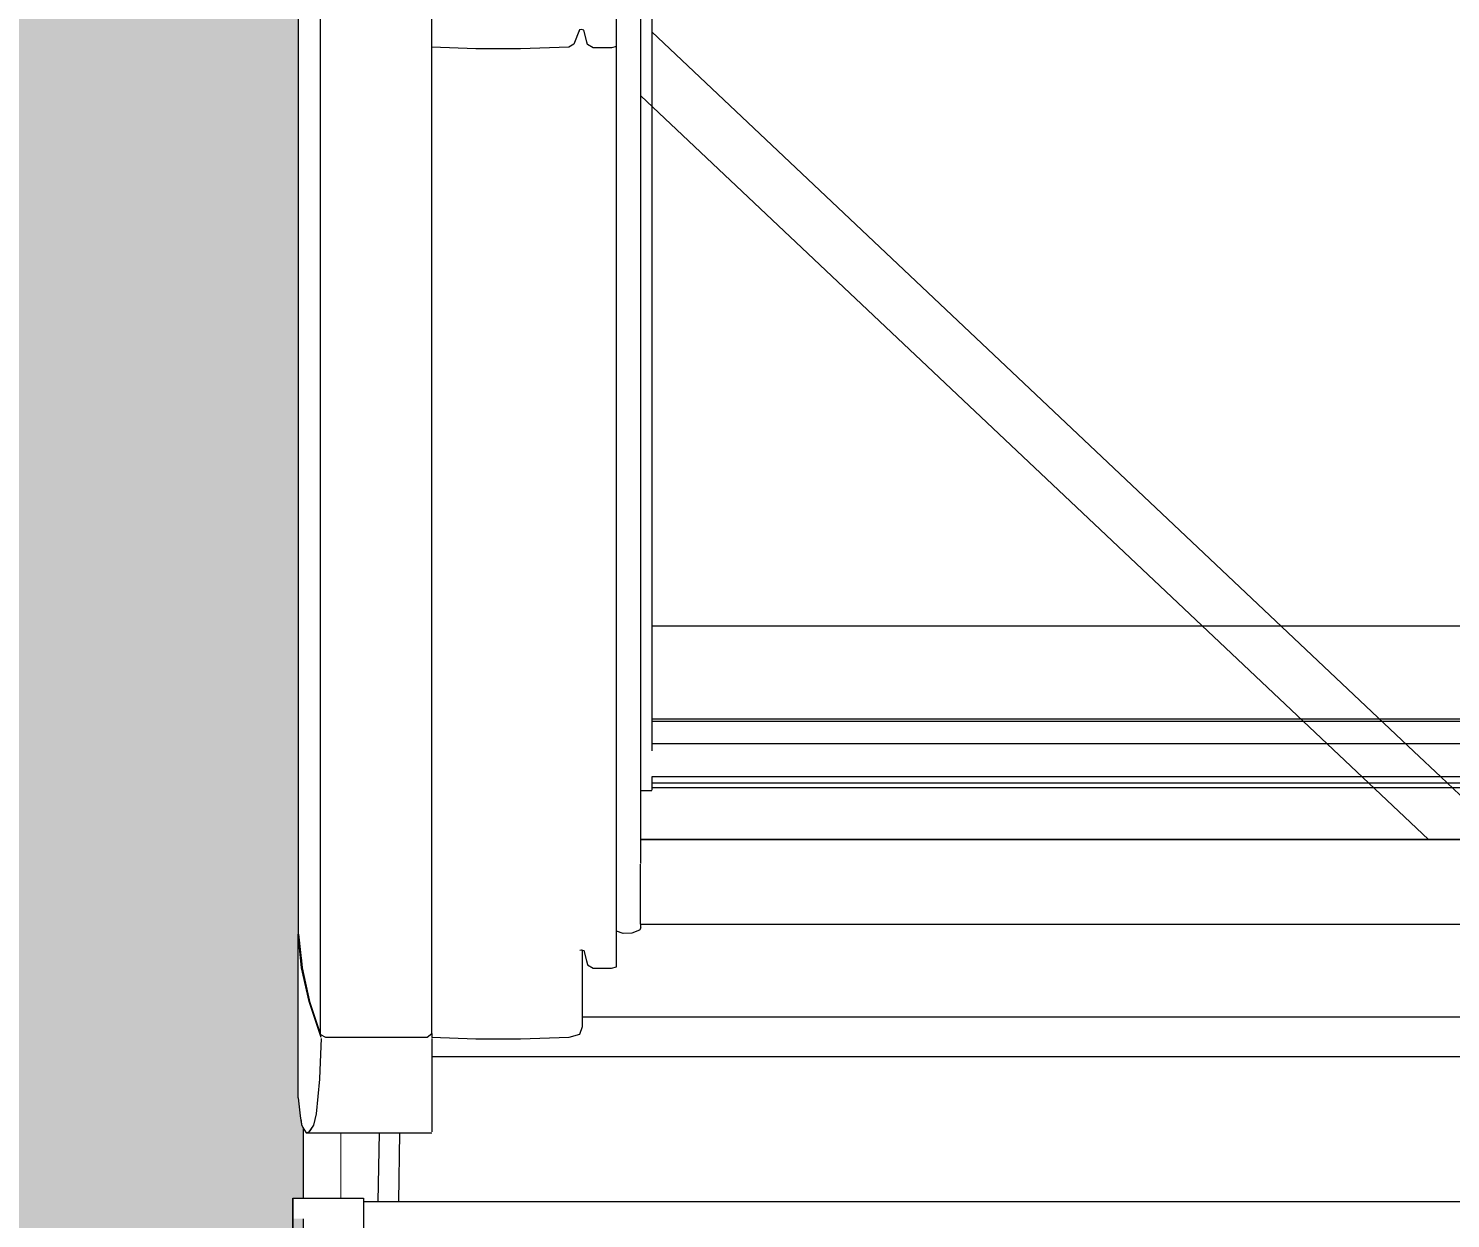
# Model space of a CAD drawing. Header units: metres. Extents: x -3 to 171, y -23 to 41.
# Drawn here: x 0.963 to 1.479, y -12.049 to -11.617 of the extents above; entities that cross this region are included whole.
import ezdxf

# ---------------------------------------------------------------- set-up
doc = ezdxf.new("R2010")
doc.units = ezdxf.units.M
doc.header["$MEASUREMENT"] = 0
doc.set_wipeout_variables(frame=1)
for name, pattern in [('Achse', [0.004, 0.002, -0.001, 0, -0.001]), ('Schnittlinie', [0.006, 0.003, -0.0015, 0, -0.0015]), ('Wipeout_Contour', [1, 0, -1])]:
    doc.linetypes.add(name, pattern=pattern)
for name, color, linetype in [('6._Dach PP STG1_1_000 Achsraster', 7, 'Continuous'), ('6._Dach PP STG1_1_325 Dachfenster', 7, 'Continuous'), ('6._Dach PP STG1_1_330 Dachaufbau', 7, 'Continuous'), ('6._Dach PP STG1_1_851 Marker Schnitt', 7, 'Continuous')]:
    doc.layers.add(name, color=color, linetype=linetype)
doc.styles.add('ERSTELLTER_STIL_2', font='')
doc.styles.get('ERSTELLTER_STIL_2').set_extended_font_data('Eurostile')

msp = doc.modelspace()

# ---------------------------------------------------------------- hatches: boundary and pattern name
at = {"layer": '6._Dach PP STG1_1_330 Dachaufbau', "linetype": 'Continuous', "lineweight": 0, "true_color": 0x000000}
h = msp.add_hatch(color=18, dxfattribs=at)
h.paths.add_polyline_path([(6.26, -13.58499), (3.315, -13.58499), (3.315, -11.155), (6.26, -11.155), (6.26, -10.4), (0.03813, -10.4), (0.05526, -15.07), (1.01714, -15.07), (1.01714, -14.22801), (2.76714, -14.22801), (2.76714, -15.07), (3.44551, -15.07), (3.44551, -14.22801), (5.19551, -14.22801), (5.19551, -15.07), (6.26, -15.07)])
h.paths.add_polyline_path([(1.06307, -12.8025), (1.06307, -11.20127), (2.76307, -11.20127), (2.76307, -12.8025)], flags=0)

# ---------------------------------------------------------------- linework, layer by layer
at = {"layer": '6._Dach PP STG1_1_000 Achsraster', "color": 5, "linetype": 'Achse', "lineweight": 0, "ltscale": 1000}
msp.add_line((-1.5, -12), (21, -12), dxfattribs=at)
at = {"layer": '6._Dach PP STG1_1_325 Dachfenster', "color": 7, "linetype": 'Continuous', "lineweight": 13, "ltscale": 1000, "true_color": 0xf4f4f4, "flags": 128}
for points in [[(1.06307, -12.01607), (1.06307, -12.04136)], [(1.07685, -12.04136), (1.07685, -12.0176)]]:
    msp.add_lwpolyline(points, dxfattribs=at)
at = {"layer": '6._Dach PP STG1_1_330 Dachaufbau', "color": 7, "linetype": 'Continuous', "lineweight": 18, "ltscale": 1000, "flags": 128}
msp.add_lwpolyline([(1.06307, -11.20127), (1.06307, -12.8025)], dxfattribs=at)
at = {"layer": '6._Dach PP STG1_1_851 Marker Schnitt', "color": 7, "linetype": 'Schnittlinie', "lineweight": 13, "ltscale": 1000}
msp.add_line((1.23503, 4.805), (1.23503, -18.6375), dxfattribs=at)

# ---------------------------------------------------------------- texts
at = {"layer": '6._Dach PP STG1_1_325 Dachfenster', "color": 7, "linetype": 'Continuous', "lineweight": 13, "insert": (1.2986, -11.86422), "char_height": 0.075, "attachment_point": 7, "style": 'ERSTELLTER_STIL_2'}
msp.add_mtext('\\A1;{\\pql;\\pt0;\\fEurostile|b0|i0|c0|p0;\\W1.000000;PH 115\\fEurostile|b0|i0|c0|p0;\\W1.000000;\\A1{\\H.66x;\\S^  ;}\\fEurostile|b0|i0|c0|p0;\\W1.000000;\\fEurostile|b0|i0|c0|p0;\\W1.000000;}', dxfattribs=at)

# ---------------------------------------------------------------- next in the draw order: wipeouts: each hides what was drawn before it
at = {"color": 254, "linetype": 'Wipeout_Contour', "lineweight": 0, "ltscale": 57.830749}
msp.add_wipeout([(1.06135, -11.37525), (1.06135, -11.94556), (1.06265, -11.95781), (1.06265, -11.38652), (1.06245, -11.38562)], dxfattribs=at).dxf.layer = '6._Dach PP STG1_1_325 Dachfenster'
at = {"color": 254, "linetype": 'Wipeout_Contour', "lineweight": 0, "ltscale": 46.387267}
msp.add_wipeout([(1.10965, -11.62407), (1.12555, -11.62459), (1.12555, -11.44018), (1.10965, -11.44018)], dxfattribs=at).dxf.layer = '6._Dach PP STG1_1_325 Dachfenster'
at = {"color": 254, "linetype": 'Wipeout_Contour', "lineweight": 0, "ltscale": 46.37139}
msp.add_wipeout([(1.16315, -11.44018), (1.16115, -11.44018), (1.16115, -11.62296), (1.16315, -11.6178)], dxfattribs=at).dxf.layer = '6._Dach PP STG1_1_325 Dachfenster'
at = {"color": 254, "linetype": 'Wipeout_Contour', "lineweight": 0, "ltscale": 46.41122}
msp.add_wipeout([(1.16815, -11.6243), (1.17475, -11.6243), (1.17475, -11.44018), (1.16815, -11.44018)], dxfattribs=at).dxf.layer = '6._Dach PP STG1_1_325 Dachfenster'
at = {"color": 254, "linetype": 'Wipeout_Contour', "lineweight": 0, "ltscale": 47.053576}
msp.add_wipeout([(1.18215, -11.44018), (1.18215, -11.94526), (1.18495, -11.94413), (1.18495, -11.44018)], dxfattribs=at).dxf.layer = '6._Dach PP STG1_1_325 Dachfenster'
at = {"color": 254, "linetype": 'Wipeout_Contour', "lineweight": 0, "ltscale": 73.417802}
msp.add_wipeout([(1.07685, -12.0176), (1.07685, -12.04136), (1.08485, -12.04136), (1.08485, -12.04256), (1.08885, -12.04256), (1.08948, -12.0176)], dxfattribs=at).dxf.layer = '6._Dach PP STG1_1_325 Dachfenster'

# ---------------------------------------------------------------- next in the draw order: wipeouts: each hides what was drawn before it
at = {"color": 254, "linetype": 'Wipeout_Contour', "lineweight": 0, "ltscale": 57.888848}
msp.add_wipeout([(1.06265, -11.38652), (1.06265, -11.95781), (1.06535, -11.96998), (1.06535, -11.39838), (1.06515, -11.39779)], dxfattribs=at).dxf.layer = '6._Dach PP STG1_1_325 Dachfenster'
at = {"color": 254, "linetype": 'Wipeout_Contour', "lineweight": 0, "ltscale": 46.399866}
msp.add_wipeout([(1.14175, -11.62459), (1.15935, -11.62402), (1.15935, -11.44018), (1.14175, -11.44018)], dxfattribs=at).dxf.layer = '6._Dach PP STG1_1_325 Dachfenster'
at = {"color": 254, "linetype": 'Wipeout_Contour', "lineweight": 0, "ltscale": 46.401303}
msp.add_wipeout([(1.16815, -11.44018), (1.16605, -11.44018), (1.16605, -11.62303), (1.16815, -11.6243)], dxfattribs=at).dxf.layer = '6._Dach PP STG1_1_325 Dachfenster'
at = {"color": 254, "linetype": 'Wipeout_Contour', "lineweight": 0, "ltscale": 46.409724}
msp.add_wipeout([(1.17475, -11.6243), (1.17665, -11.62381), (1.17665, -11.44018), (1.17475, -11.44018)], dxfattribs=at).dxf.layer = '6._Dach PP STG1_1_325 Dachfenster'
at = {"color": 254, "linetype": 'Wipeout_Contour', "lineweight": 0, "ltscale": 71.914519}
msp.add_wipeout([(1.18495, -11.44018), (1.18495, -11.94413), (1.18545, -11.94328), (1.18545, -11.94215), (1.18535, -11.92029), (1.18545, -11.44018)], dxfattribs=at).dxf.layer = '6._Dach PP STG1_1_325 Dachfenster'
at = {"color": 254, "linetype": 'Wipeout_Contour', "lineweight": 0, "ltscale": 48.353583}
msp.add_wipeout([(1.09071, -12.0176), (1.09016, -12.04256), (1.09759, -12.04256), (1.09798, -12.0176)], dxfattribs=at).dxf.layer = '6._Dach PP STG1_1_325 Dachfenster'
at = {"color": 254, "linetype": 'Wipeout_Contour', "lineweight": 0, "ltscale": 48.412202}
msp.add_wipeout([(1.05922, -12.04136), (1.05923, -12.04871), (1.08485, -12.04871), (1.08485, -12.04136)], dxfattribs=at).dxf.layer = '6._Dach PP STG1_1_325 Dachfenster'

# ---------------------------------------------------------------- next in the draw order: linework, layer by layer
at = {"layer": '6._Dach PP STG1_1_325 Dachfenster', "color": 7, "linetype": 'Continuous', "lineweight": 13, "ltscale": 1000, "flags": 128}
for points in [[(1.05922, -12.04136), (1.05923, -12.04871), (1.05924, -12.05748), (1.05925, -12.0678), (1.05925, -12.07098), (1.0602, -12.07961), (1.06055, -12.08318), (1.06247, -12.09276), (1.06315, -12.09654), (1.06614, -12.10691), (1.06725, -12.11157), (1.06802, -12.11348), (1.0701, -12.12034), (1.07142, -12.12692), (1.07516, -12.15704), (1.07724, -12.1849), (1.07767, -12.21028), (1.07639, -12.23277), (1.0735, -12.25214), (1.069, -12.26813)], [(1.05922, -12.04348), (1.05922, -12.04136)], [(1.05922, -12.13498), (1.05922, -12.04348)]]:
    msp.add_lwpolyline(points, dxfattribs=at)

# ---------------------------------------------------------------- next in the draw order: wipeouts: each hides what was drawn before it
at = {"color": 254, "linetype": 'Wipeout_Contour', "lineweight": 0, "ltscale": 57.949009}
msp.add_wipeout([(1.06535, -11.39838), (1.06535, -11.96998), (1.06935, -11.98193), (1.06935, -11.41026), (1.06915, -11.40974)], dxfattribs=at).dxf.layer = '6._Dach PP STG1_1_325 Dachfenster'
at = {"color": 254, "linetype": 'Wipeout_Contour', "lineweight": 0, "ltscale": 46.3968}
msp.add_wipeout([(1.12555, -11.62459), (1.14175, -11.62459), (1.14175, -11.44018), (1.12555, -11.44018)], dxfattribs=at).dxf.layer = '6._Dach PP STG1_1_325 Dachfenster'
at = {"color": 254, "linetype": 'Wipeout_Contour', "lineweight": 0, "ltscale": 46.399275}
msp.add_wipeout([(1.15935, -11.62402), (1.16115, -11.62296), (1.16115, -11.44018), (1.15935, -11.44018)], dxfattribs=at).dxf.layer = '6._Dach PP STG1_1_325 Dachfenster'
at = {"color": 254, "linetype": 'Wipeout_Contour', "lineweight": 0, "ltscale": 47.052323}
msp.add_wipeout([(1.17665, -11.94451), (1.17905, -11.94533), (1.17905, -11.44018), (1.17665, -11.44018)], dxfattribs=at).dxf.layer = '6._Dach PP STG1_1_325 Dachfenster'
at = {"color": 254, "linetype": 'Wipeout_Contour', "lineweight": 0, "ltscale": 48.088889}
msp.add_wipeout([(1.18545, -11.91139), (1.18545, -11.91683), (1.78825, -11.91683), (1.78825, -11.91139)], dxfattribs=at).dxf.layer = '6._Dach PP STG1_1_325 Dachfenster'
at = {"color": 254, "linetype": 'Wipeout_Contour', "lineweight": 0, "ltscale": 48.130096}
msp.add_wipeout([(1.18535, -11.922), (1.18535, -11.92702), (1.78835, -11.92702), (1.78835, -11.922)], dxfattribs=at).dxf.layer = '6._Dach PP STG1_1_325 Dachfenster'
at = {"color": 254, "linetype": 'Wipeout_Contour', "lineweight": 0, "ltscale": 97.044441}
msp.add_wipeout([(1.09759, -12.04256), (1.87611, -12.04256), (1.87573, -12.0176), (1.86405, -12.0176), (1.86405, -11.98995), (1.10965, -11.98995), (1.10965, -12.0176), (1.09798, -12.0176)], dxfattribs=at).dxf.layer = '6._Dach PP STG1_1_325 Dachfenster'
at = {"color": 254, "linetype": 'Wipeout_Contour', "lineweight": 0, "ltscale": 35.777063}
msp.add_wipeout([(1.0901, -12.0176), (1.08998, -12.04256), (1.0906, -12.0176)], dxfattribs=at).dxf.layer = '6._Dach PP STG1_1_325 Dachfenster'

# ---------------------------------------------------------------- next in the draw order: wipeouts: each hides what was drawn before it
at = {"color": 254, "linetype": 'Wipeout_Contour', "lineweight": 0, "ltscale": 58.02804}
msp.add_wipeout([(1.06935, -11.41026), (1.06935, -11.98193), (1.07115, -11.98289), (1.07115, -11.411), (1.06969, -11.411)], dxfattribs=at).dxf.layer = '6._Dach PP STG1_1_325 Dachfenster'
at = {"color": 254, "linetype": 'Wipeout_Contour', "lineweight": 0, "ltscale": 46.393583}
msp.add_wipeout([(1.16315, -11.6178), (1.16395, -11.61759), (1.16395, -11.44018), (1.16315, -11.44018)], dxfattribs=at).dxf.layer = '6._Dach PP STG1_1_325 Dachfenster'
at = {"color": 254, "linetype": 'Wipeout_Contour', "lineweight": 0, "ltscale": 47.055678}
msp.add_wipeout([(1.18215, -11.44018), (1.17905, -11.44018), (1.17905, -11.94533), (1.18215, -11.94526)], dxfattribs=at).dxf.layer = '6._Dach PP STG1_1_325 Dachfenster'
at = {"color": 254, "linetype": 'Wipeout_Contour', "lineweight": 0, "ltscale": 36.268604}
msp.add_wipeout([(1.47098, -11.91132), (1.18545, -11.64166), (1.18545, -11.91132)], dxfattribs=at).dxf.layer = '6._Dach PP STG1_1_325 Dachfenster'
at = {"color": 254, "linetype": 'Wipeout_Contour', "lineweight": 0, "ltscale": 48.103693}
msp.add_wipeout([(1.18545, -11.91754), (1.18545, -11.91818), (1.78825, -11.91818), (1.78825, -11.91754)], dxfattribs=at).dxf.layer = '6._Dach PP STG1_1_325 Dachfenster'
at = {"color": 254, "linetype": 'Wipeout_Contour', "lineweight": 0, "ltscale": 73.456556}
msp.add_wipeout([(1.06245, -12.01464), (1.06285, -12.01575), (1.06416, -12.0176), (1.06515, -12.01731), (1.06515, -11.96998), (1.06245, -11.95781)], dxfattribs=at).dxf.layer = '6._Dach PP STG1_1_325 Dachfenster'
at = {"color": 254, "linetype": 'Wipeout_Contour', "lineweight": 0, "ltscale": 48.305891}
msp.add_wipeout([(1.08885, -12.04256), (1.08998, -12.04256), (1.0901, -12.0176), (1.08948, -12.0176)], dxfattribs=at).dxf.layer = '6._Dach PP STG1_1_325 Dachfenster'

# ---------------------------------------------------------------- next in the draw order: wipeouts: each hides what was drawn before it
at = {"color": 254, "linetype": 'Wipeout_Contour', "lineweight": 0, "ltscale": 47.03794}
msp.add_wipeout([(1.07115, -11.411), (1.07115, -11.98289), (1.10795, -11.98289), (1.10795, -11.411)], dxfattribs=at).dxf.layer = '6._Dach PP STG1_1_325 Dachfenster'
at = {"color": 254, "linetype": 'Wipeout_Contour', "lineweight": 0, "ltscale": 46.393592}
msp.add_wipeout([(1.16395, -11.61759), (1.16475, -11.61787), (1.16475, -11.44018), (1.16395, -11.44018)], dxfattribs=at).dxf.layer = '6._Dach PP STG1_1_325 Dachfenster'
at = {"color": 254, "linetype": 'Wipeout_Contour', "lineweight": 0, "ltscale": 93.620274}
msp.add_wipeout([(1.18545, -11.64166), (1.47098, -11.91132), (1.50273, -11.91132), (1.78825, -11.64166), (1.78825, -11.61692), (1.60111, -11.44018), (1.37259, -11.44018), (1.18545, -11.61692)], dxfattribs=at).dxf.layer = '6._Dach PP STG1_1_325 Dachfenster'
at = {"color": 254, "linetype": 'Wipeout_Contour', "lineweight": 0, "ltscale": 47.442526}
msp.add_wipeout([(1.17475, -11.95799), (1.17665, -11.95749), (1.17665, -11.62381), (1.17475, -11.6243)], dxfattribs=at).dxf.layer = '6._Dach PP STG1_1_325 Dachfenster'
at = {"color": 254, "linetype": 'Wipeout_Contour', "lineweight": 0, "ltscale": 84.197785}
msp.add_wipeout([(1.18535, -11.92029), (1.18535, -11.92115), (1.78835, -11.92115), (1.78835, -11.92029), (1.78825, -11.91924), (1.18545, -11.91924), (1.18545, -11.92003)], dxfattribs=at).dxf.layer = '6._Dach PP STG1_1_325 Dachfenster'
at = {"color": 254, "linetype": 'Wipeout_Contour', "lineweight": 0, "ltscale": 60.694508}
msp.add_wipeout([(1.06115, -11.94556), (1.06115, -12.00497), (1.06192, -12.01147), (1.06245, -12.01464), (1.06245, -11.95781)], dxfattribs=at).dxf.layer = '6._Dach PP STG1_1_325 Dachfenster'
at = {"color": 254, "linetype": 'Wipeout_Contour', "lineweight": 0, "ltscale": 48.626387}
msp.add_wipeout([(1.88885, -12.04256), (1.08485, -12.04256), (1.08485, -12.05005), (1.88885, -12.05005)], dxfattribs=at).dxf.layer = '6._Dach PP STG1_1_325 Dachfenster'

# ---------------------------------------------------------------- next in the draw order: linework, layer by layer
at = {"layer": '6._Dach PP STG1_1_325 Dachfenster', "color": 7, "linetype": 'Continuous', "lineweight": 13, "ltscale": 1000, "flags": 128}
for points in [[(1.18955, -11.87915), (1.18955, -11.44018)], [(1.48685, -11.89944), (1.4754, -11.88862), (1.46566, -11.87943), (1.18942, -11.61854)], [(1.47098, -11.91132), (1.18545, -11.64166)], [(1.78415, -11.83396), (1.18955, -11.83396)], [(1.78415, -11.86769), (1.18955, -11.86769)], [(1.78415, -11.86847), (1.18955, -11.86847)], [(1.78415, -11.8766), (1.18955, -11.8766)], [(1.78429, -11.88862), (1.18942, -11.88862)], [(1.18955, -11.89336), (1.18955, -11.88862)], [(1.78415, -11.89081), (1.18955, -11.89081)], [(1.18545, -11.89357), (1.18935, -11.89357)], [(1.78415, -11.89251), (1.18955, -11.89251)], [(1.78825, -11.91132), (1.18545, -11.91132)], [(1.78825, -11.91139), (1.18545, -11.91139)], [(1.05922, -12.04136), (1.08485, -12.04136)], [(1.08485, -12.04136), (1.08485, -12.04871), (1.08485, -12.05748), (1.08485, -12.0678), (1.08485, -12.07961), (1.08485, -12.09276), (1.08485, -12.10691), (1.08485, -12.11348), (1.08485, -12.12034), (1.08485, -12.12692), (1.08485, -12.15704), (1.08485, -12.1849), (1.08485, -12.21028), (1.08485, -12.23277), (1.08485, -12.25214), (1.08485, -12.26813)], [(1.08485, -12.04256), (1.88885, -12.04256)]]:
    msp.add_lwpolyline(points, dxfattribs=at)

# ---------------------------------------------------------------- next in the draw order: wipeouts: each hides what was drawn before it
at = {"color": 254, "linetype": 'Wipeout_Contour', "lineweight": 0, "ltscale": 47.04144}
msp.add_wipeout([(1.10965, -11.411), (1.10795, -11.411), (1.10795, -11.98289), (1.10965, -11.98163)], dxfattribs=at).dxf.layer = '6._Dach PP STG1_1_325 Dachfenster'
at = {"color": 254, "linetype": 'Wipeout_Contour', "lineweight": 0, "ltscale": 46.373073}
msp.add_wipeout([(1.16475, -11.61787), (1.16605, -11.62303), (1.16605, -11.44018), (1.16475, -11.44018)], dxfattribs=at).dxf.layer = '6._Dach PP STG1_1_325 Dachfenster'
at = {"color": 254, "linetype": 'Wipeout_Contour', "lineweight": 0, "ltscale": 48.107061}
msp.add_wipeout([(1.18545, -11.91818), (1.18545, -11.91924), (1.78825, -11.91924), (1.78825, -11.91818)], dxfattribs=at).dxf.layer = '6._Dach PP STG1_1_325 Dachfenster'
at = {"color": 254, "linetype": 'Wipeout_Contour', "lineweight": 0, "ltscale": 85.004752}
msp.add_wipeout([(1.06515, -11.96998), (1.06515, -12.01731), (1.06686, -12.0149), (1.06782, -12.01069), (1.06903, -11.99817), (1.06915, -11.99497), (1.06915, -11.98193)], dxfattribs=at).dxf.layer = '6._Dach PP STG1_1_325 Dachfenster'

# ---------------------------------------------------------------- next in the draw order: wipeouts: each hides what was drawn before it
at = {"color": 254, "linetype": 'Wipeout_Contour', "lineweight": 0, "ltscale": 47.422523}
msp.add_wipeout([(1.16115, -11.62296), (1.16115, -11.95668), (1.16315, -11.95152), (1.16315, -11.6178)], dxfattribs=at).dxf.layer = '6._Dach PP STG1_1_325 Dachfenster'
at = {"color": 254, "linetype": 'Wipeout_Contour', "lineweight": 0, "ltscale": 47.421267}
msp.add_wipeout([(1.10965, -11.95779), (1.12555, -11.95831), (1.12555, -11.62459), (1.10965, -11.62407)], dxfattribs=at).dxf.layer = '6._Dach PP STG1_1_325 Dachfenster'
at = {"color": 254, "linetype": 'Wipeout_Contour', "lineweight": 0, "ltscale": 48.101032}
msp.add_wipeout([(1.18545, -11.91683), (1.18545, -11.91754), (1.78825, -11.91754), (1.78825, -11.91683)], dxfattribs=at).dxf.layer = '6._Dach PP STG1_1_325 Dachfenster'
at = {"color": 254, "linetype": 'Wipeout_Contour', "lineweight": 0, "ltscale": 48.118422}
msp.add_wipeout([(1.18535, -11.92115), (1.18535, -11.922), (1.78835, -11.922), (1.78835, -11.92115)], dxfattribs=at).dxf.layer = '6._Dach PP STG1_1_325 Dachfenster'
at = {"color": 254, "linetype": 'Wipeout_Contour', "lineweight": 0, "ltscale": 36.770705}
msp.add_wipeout([(1.06416, -12.0176), (1.10965, -12.0176), (1.06545, -12.01725)], dxfattribs=at).dxf.layer = '6._Dach PP STG1_1_325 Dachfenster'

# ---------------------------------------------------------------- next in the draw order: linework, layer by layer
at = {"layer": '6._Dach PP STG1_1_325 Dachfenster', "color": 7, "linetype": 'Continuous', "lineweight": 13, "ltscale": 1000, "flags": 128}
msp.add_lwpolyline([(1.18545, -11.92003), (1.18545, -11.44018)], dxfattribs=at)

# ---------------------------------------------------------------- next in the draw order: wipeouts: each hides what was drawn before it
at = {"color": 254, "linetype": 'Wipeout_Contour', "lineweight": 0, "ltscale": 47.42426}
msp.add_wipeout([(1.16475, -11.95155), (1.16605, -11.95672), (1.16605, -11.62303), (1.16475, -11.61787)], dxfattribs=at).dxf.layer = '6._Dach PP STG1_1_325 Dachfenster'
at = {"color": 254, "linetype": 'Wipeout_Contour', "lineweight": 0, "ltscale": 47.434257}
msp.add_wipeout([(1.15935, -11.62402), (1.15935, -11.95774), (1.16115, -11.95668), (1.16115, -11.62296)], dxfattribs=at).dxf.layer = '6._Dach PP STG1_1_325 Dachfenster'
at = {"color": 254, "linetype": 'Wipeout_Contour', "lineweight": 0, "ltscale": 48.298496}
msp.add_wipeout([(1.06686, -12.0149), (1.06545, -12.01725), (1.10965, -12.01725), (1.10965, -12.0149)], dxfattribs=at).dxf.layer = '6._Dach PP STG1_1_325 Dachfenster'

# ---------------------------------------------------------------- next in the draw order: linework, layer by layer
at = {"layer": '6._Dach PP STG1_1_325 Dachfenster', "color": 7, "linetype": 'Continuous', "lineweight": 13, "ltscale": 1000, "flags": 128}
for points in [[(1.06416, -12.0176), (1.10965, -12.0176)], [(1.09016, -12.04256), (1.09071, -12.0176)], [(1.09798, -12.0176), (1.09759, -12.04256)]]:
    msp.add_lwpolyline(points, dxfattribs=at)

# ---------------------------------------------------------------- next in the draw order: wipeouts: each hides what was drawn before it
at = {"color": 254, "linetype": 'Wipeout_Contour', "lineweight": 0, "ltscale": 47.433843}
msp.add_wipeout([(1.14175, -11.62459), (1.14175, -11.95831), (1.15935, -11.95774), (1.15935, -11.62402)], dxfattribs=at).dxf.layer = '6._Dach PP STG1_1_325 Dachfenster'
at = {"color": 254, "linetype": 'Wipeout_Contour', "lineweight": 0, "ltscale": 47.437647}
msp.add_wipeout([(1.16605, -11.95672), (1.16815, -11.95799), (1.16815, -11.6243), (1.16605, -11.62303)], dxfattribs=at).dxf.layer = '6._Dach PP STG1_1_325 Dachfenster'
at = {"color": 254, "linetype": 'Wipeout_Contour', "lineweight": 0, "ltscale": 48.286912}
msp.add_wipeout([(1.06782, -12.01069), (1.06686, -12.0149), (1.10965, -12.0149), (1.10965, -12.01069)], dxfattribs=at).dxf.layer = '6._Dach PP STG1_1_325 Dachfenster'

# ---------------------------------------------------------------- next in the draw order: wipeouts: each hides what was drawn before it
at = {"color": 254, "linetype": 'Wipeout_Contour', "lineweight": 0, "ltscale": 47.41238}
msp.add_wipeout([(1.16315, -11.6178), (1.16315, -11.95152), (1.16395, -11.95127), (1.16395, -11.61759)], dxfattribs=at).dxf.layer = '6._Dach PP STG1_1_325 Dachfenster'
at = {"color": 254, "linetype": 'Wipeout_Contour', "lineweight": 0, "ltscale": 47.428417}
msp.add_wipeout([(1.12555, -11.62459), (1.12555, -11.95831), (1.14175, -11.95831), (1.14175, -11.62459)], dxfattribs=at).dxf.layer = '6._Dach PP STG1_1_325 Dachfenster'
at = {"color": 254, "linetype": 'Wipeout_Contour', "lineweight": 0, "ltscale": 47.441922}
msp.add_wipeout([(1.16815, -11.95799), (1.17475, -11.95799), (1.17475, -11.6243), (1.16815, -11.6243)], dxfattribs=at).dxf.layer = '6._Dach PP STG1_1_325 Dachfenster'
at = {"color": 254, "linetype": 'Wipeout_Contour', "lineweight": 0, "ltscale": 48.252983}
msp.add_wipeout([(1.06903, -11.99817), (1.06782, -12.01069), (1.10965, -12.01069), (1.10965, -11.99817)], dxfattribs=at).dxf.layer = '6._Dach PP STG1_1_325 Dachfenster'

# ---------------------------------------------------------------- next in the draw order: linework, layer by layer
at = {"layer": '6._Dach PP STG1_1_325 Dachfenster', "color": 7, "linetype": 'Continuous', "lineweight": 13, "ltscale": 1000, "flags": 128}
for points in [[(1.15935, -11.62402), (1.14175, -11.62459), (1.12555, -11.62459), (1.10965, -11.62407)], [(1.16115, -11.62296), (1.15935, -11.62402)], [(1.17665, -11.62381), (1.17475, -11.6243), (1.16815, -11.6243)]]:
    msp.add_lwpolyline(points, dxfattribs=at)

# ---------------------------------------------------------------- next in the draw order: wipeouts: each hides what was drawn before it
at = {"color": 254, "linetype": 'Wipeout_Contour', "lineweight": 0, "ltscale": 47.412904}
msp.add_wipeout([(1.16395, -11.61759), (1.16395, -11.95127), (1.16475, -11.95155), (1.16475, -11.61787)], dxfattribs=at).dxf.layer = '6._Dach PP STG1_1_325 Dachfenster'
at = {"color": 254, "linetype": 'Wipeout_Contour', "lineweight": 0, "ltscale": 48.133158}
msp.add_wipeout([(1.10965, -11.95779), (1.10965, -11.98311), (1.12555, -11.98362), (1.12555, -11.95831)], dxfattribs=at).dxf.layer = '6._Dach PP STG1_1_325 Dachfenster'

# ---------------------------------------------------------------- next in the draw order: linework, layer by layer
at = {"layer": '6._Dach PP STG1_1_325 Dachfenster', "color": 7, "linetype": 'Continuous', "lineweight": 13, "ltscale": 1000, "flags": 128}
for points in [[(1.16315, -11.6178), (1.16115, -11.62296)], [(1.16395, -11.61759), (1.16315, -11.6178)], [(1.16475, -11.61787), (1.16395, -11.61759)], [(1.16605, -11.62303), (1.16475, -11.61787)], [(1.16815, -11.6243), (1.16605, -11.62303)]]:
    msp.add_lwpolyline(points, dxfattribs=at)

# ---------------------------------------------------------------- next in the draw order: wipeouts: each hides what was drawn before it
at = {"color": 254, "linetype": 'Wipeout_Contour', "lineweight": 0, "ltscale": 48.140058}
msp.add_wipeout([(1.12555, -11.98362), (1.14175, -11.98362), (1.14175, -11.95831), (1.12555, -11.95831)], dxfattribs=at).dxf.layer = '6._Dach PP STG1_1_325 Dachfenster'

# ---------------------------------------------------------------- next in the draw order: wipeouts: each hides what was drawn before it
at = {"color": 254, "linetype": 'Wipeout_Contour', "lineweight": 0, "ltscale": 48.145169}
msp.add_wipeout([(1.14175, -11.95831), (1.14175, -11.98362), (1.15935, -11.98306), (1.15935, -11.95774)], dxfattribs=at).dxf.layer = '6._Dach PP STG1_1_325 Dachfenster'

# ---------------------------------------------------------------- next in the draw order: wipeouts: each hides what was drawn before it
at = {"color": 254, "linetype": 'Wipeout_Contour', "lineweight": 0, "ltscale": 48.165298}
msp.add_wipeout([(1.16315, -11.95159), (1.16115, -11.95668), (1.16315, -11.98199), (1.16415, -11.97924)], dxfattribs=at).dxf.layer = '6._Dach PP STG1_1_325 Dachfenster'

# ---------------------------------------------------------------- next in the draw order: wipeouts: each hides what was drawn before it
at = {"color": 254, "linetype": 'Wipeout_Contour', "lineweight": 0, "ltscale": 36.628205}
msp.add_wipeout([(1.15935, -11.98306), (1.16315, -11.98199), (1.15935, -11.95774)], dxfattribs=at).dxf.layer = '6._Dach PP STG1_1_325 Dachfenster'

# ---------------------------------------------------------------- next in the draw order: wipeouts: each hides what was drawn before it
at = {"color": 254, "linetype": 'Wipeout_Contour', "lineweight": 0, "ltscale": 35.636569}
msp.add_wipeout([(1.15935, -11.95774), (1.16315, -11.98199), (1.16115, -11.95668)], dxfattribs=at).dxf.layer = '6._Dach PP STG1_1_325 Dachfenster'

# ---------------------------------------------------------------- next in the draw order: wipeouts: each hides what was drawn before it
at = {"color": 254, "linetype": 'Wipeout_Contour', "lineweight": 0, "ltscale": 47.110548}
msp.add_wipeout([(1.16318, -11.95151), (1.16415, -11.97924), (1.16415, -11.95134), (1.16325, -11.95146)], dxfattribs=at).dxf.layer = '6._Dach PP STG1_1_325 Dachfenster'

# ---------------------------------------------------------------- next in the draw order: wipeouts: each hides what was drawn before it
at = {"color": 254, "linetype": 'Wipeout_Contour', "lineweight": 0, "ltscale": 48.311571}
msp.add_wipeout([(1.16415, -11.96365), (1.16415, -11.9756), (1.80955, -11.9756), (1.80955, -11.96365)], dxfattribs=at).dxf.layer = '6._Dach PP STG1_1_325 Dachfenster'

# ---------------------------------------------------------------- next in the draw order: wipeouts: each hides what was drawn before it
at = {"color": 254, "linetype": 'Wipeout_Contour', "lineweight": 0, "ltscale": 192.149685}
msp.add_wipeout([(1.16415, -11.95134), (1.16415, -11.96365), (1.80955, -11.96365), (1.80955, -11.95134), (1.80895, -11.95155), (1.80765, -11.95672), (1.80555, -11.95799), (1.79895, -11.95799), (1.79705, -11.95749), (1.79705, -11.94908), (1.17665, -11.94908), (1.17665, -11.95749), (1.17475, -11.95799), (1.16815, -11.95799), (1.16605, -11.95672), (1.16475, -11.95155)], dxfattribs=at).dxf.layer = '6._Dach PP STG1_1_325 Dachfenster'
at = {"color": 254, "linetype": 'Wipeout_Contour', "lineweight": 0, "ltscale": 192.95288}
msp.add_wipeout([(1.10965, -11.98995), (1.86405, -11.98995), (1.86405, -11.98311), (1.84815, -11.98362), (1.83195, -11.98362), (1.81435, -11.98306), (1.81055, -11.98199), (1.80955, -11.97924), (1.80955, -11.97567), (1.16415, -11.97567), (1.16415, -11.97924), (1.16315, -11.98199), (1.15935, -11.98306), (1.14175, -11.98362), (1.12555, -11.98362), (1.10965, -11.98311)], dxfattribs=at).dxf.layer = '6._Dach PP STG1_1_325 Dachfenster'

# ---------------------------------------------------------------- next in the draw order: linework, layer by layer
at = {"layer": '6._Dach PP STG1_1_325 Dachfenster', "color": 7, "linetype": 'Continuous', "lineweight": 13, "ltscale": 1000, "flags": 128}
for points in [[(1.16325, -11.95146), (1.16395, -11.95127)], [(1.16395, -11.95127), (1.16475, -11.95155)], [(1.16415, -11.95134), (1.16415, -11.97924)], [(1.16475, -11.95155), (1.16605, -11.95672)], [(1.16605, -11.95672), (1.16815, -11.95799)], [(1.16815, -11.95799), (1.17475, -11.95799), (1.17665, -11.95749)], [(1.16415, -11.97924), (1.16315, -11.98199)], [(1.80955, -11.97567), (1.16415, -11.97567)]]:
    msp.add_lwpolyline(points, dxfattribs=at)

# ---------------------------------------------------------------- next in the draw order: wipeouts: each hides what was drawn before it
at = {"color": 254, "linetype": 'Wipeout_Contour', "lineweight": 0, "ltscale": 167.002159}
msp.add_wipeout([(1.17665, -11.94451), (1.17665, -11.94908), (1.79705, -11.94908), (1.79705, -11.94451), (1.79465, -11.94533), (1.79155, -11.94526), (1.78875, -11.94413), (1.78825, -11.94328), (1.78825, -11.94215), (1.18545, -11.94215), (1.18545, -11.94328), (1.18495, -11.94413), (1.18215, -11.94526), (1.17905, -11.94533)], dxfattribs=at).dxf.layer = '6._Dach PP STG1_1_325 Dachfenster'
at = {"color": 254, "linetype": 'Wipeout_Contour', "lineweight": 0, "ltscale": 158.941402}
msp.add_wipeout([(1.06135, -11.94541), (1.06245, -11.95781), (1.06515, -11.96998), (1.06915, -11.98193), (1.06958, -11.98303), (1.10965, -11.98303), (1.10965, -11.98163), (1.10795, -11.98289), (1.07115, -11.98289), (1.06935, -11.98193), (1.06535, -11.96998), (1.06265, -11.95781), (1.06135, -11.94556)], dxfattribs=at).dxf.layer = '6._Dach PP STG1_1_325 Dachfenster'

# ---------------------------------------------------------------- next in the draw order: linework, layer by layer
at = {"layer": '6._Dach PP STG1_1_325 Dachfenster', "color": 7, "linetype": 'Continuous', "lineweight": 13, "ltscale": 1000, "flags": 128}
for points in [[(1.06135, -11.94556), (1.06135, -11.37525)], [(1.17665, -11.95749), (1.17665, -11.62381), (1.17665, -11.44018)], [(1.06115, -12.00497), (1.06115, -11.94556)], [(1.17905, -11.94533), (1.17665, -11.94451)], [(1.18215, -11.94526), (1.17905, -11.94533)]]:
    msp.add_lwpolyline(points, dxfattribs=at)

# ---------------------------------------------------------------- next in the draw order: wipeouts: each hides what was drawn before it
at = {"color": 254, "linetype": 'Wipeout_Contour', "lineweight": 0, "ltscale": 48.178221}
msp.add_wipeout([(1.18535, -11.93133), (1.18535, -11.94194), (1.78835, -11.94194), (1.78835, -11.93133)], dxfattribs=at).dxf.layer = '6._Dach PP STG1_1_325 Dachfenster'
at = {"color": 254, "linetype": 'Wipeout_Contour', "lineweight": 0, "ltscale": 60.577832}
msp.add_wipeout([(1.06903, -11.99817), (1.10965, -11.99817), (1.10965, -11.98346), (1.06966, -11.98346), (1.06915, -11.99497)], dxfattribs=at).dxf.layer = '6._Dach PP STG1_1_325 Dachfenster'

# ---------------------------------------------------------------- next in the draw order: linework, layer by layer
at = {"layer": '6._Dach PP STG1_1_325 Dachfenster', "color": 7, "linetype": 'Continuous', "lineweight": 13, "ltscale": 1000, "flags": 128}
for points in [[(1.10965, -11.98163), (1.10965, -11.411)], [(1.18545, -11.94328), (1.18495, -11.94413)], [(1.78835, -11.94215), (1.18535, -11.94215)], [(1.18545, -11.94328), (1.18545, -11.94215)], [(1.18495, -11.94413), (1.18215, -11.94526)], [(1.10795, -11.98289), (1.10965, -11.98163)], [(1.10965, -11.98163), (1.10965, -11.98303)], [(1.16315, -11.98199), (1.15935, -11.98306), (1.14175, -11.98362), (1.12555, -11.98362), (1.10965, -11.98311)], [(1.10965, -11.98346), (1.10965, -11.99817), (1.10965, -12.01069), (1.10965, -12.0149), (1.10965, -12.01725)], [(1.10965, -11.98995), (1.86405, -11.98995)]]:
    msp.add_lwpolyline(points, dxfattribs=at)

# ---------------------------------------------------------------- next in the draw order: wipeouts: each hides what was drawn before it
at = {"color": 254, "linetype": 'Wipeout_Contour', "lineweight": 0, "ltscale": 48.148587}
msp.add_wipeout([(1.18535, -11.93133), (1.78835, -11.93133), (1.78835, -11.92702), (1.18535, -11.92702)], dxfattribs=at).dxf.layer = '6._Dach PP STG1_1_325 Dachfenster'
at = {"color": 254, "linetype": 'Wipeout_Contour', "lineweight": 0, "ltscale": 35.796643}
msp.add_wipeout([(1.06915, -11.99497), (1.06966, -11.98346), (1.06915, -11.98193)], dxfattribs=at).dxf.layer = '6._Dach PP STG1_1_325 Dachfenster'

# ---------------------------------------------------------------- next in the draw order: linework, layer by layer
at = {"layer": '6._Dach PP STG1_1_325 Dachfenster', "color": 7, "linetype": 'Continuous', "lineweight": 13, "ltscale": 1000, "flags": 128}
for points in [[(1.06935, -11.98193), (1.06935, -11.41026)], [(1.18535, -11.94194), (1.18535, -11.93133), (1.18535, -11.92702), (1.18535, -11.922), (1.18535, -11.92115), (1.18535, -11.92029)], [(1.06958, -11.98303), (1.06915, -11.98193), (1.06515, -11.96998), (1.06245, -11.95781), (1.06115, -11.94556)], [(1.06135, -11.94556), (1.06265, -11.95781), (1.06535, -11.96998), (1.06935, -11.98193)], [(1.06115, -12.00497), (1.06192, -12.01147), (1.06245, -12.01464), (1.06285, -12.01575), (1.06416, -12.0176), (1.06515, -12.01731), (1.06686, -12.0149), (1.06782, -12.01069), (1.06903, -11.99817), (1.06915, -11.99497), (1.06966, -11.98346)], [(1.06935, -11.98193), (1.07115, -11.98289)], [(1.07115, -11.98289), (1.10795, -11.98289)]]:
    msp.add_lwpolyline(points, dxfattribs=at)

doc.saveas('drawing.dxf')
